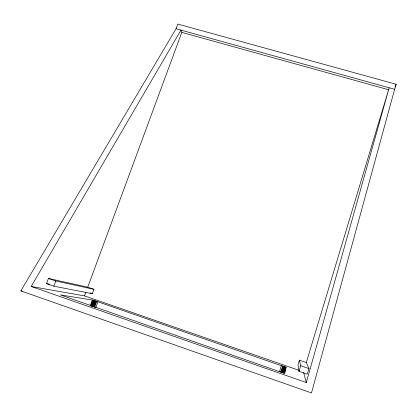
<?xml version="1.0" encoding="UTF-8"?>
<svg xmlns="http://www.w3.org/2000/svg" width="417" height="417" viewBox="0 0 417 417"><rect width="100%" height="100%" fill="white"/><g stroke="black" fill="none" stroke-linecap="round" stroke-linejoin="round"><path stroke-width="0.63" d="M285.452 367.007L283.591 373.079L60.429 294.913L92.303 300.042L95.623 300.98L286.062 367.346L284.9 373.069L279.265 371.464M394.644 89.285L311.483 392.939L20.85 290.878L176.037 28.757L177.783 24.061L396.15 84.255L394.644 89.285L176.037 28.757M87.721 287.188L93.934 289.325L92.329 293.688L53.814 286.187L46.48 283.638L48.45 278.462L87.721 287.188L181.807 32.38L180.973 30.123L31.186 286.474L306.313 382.556L389.207 87.779L306.297 362.524L308.987 368.565L307.298 374.205L299.036 371.338L298.03 364.828L299.442 360.158L306.297 362.524M299.036 371.338L300.735 365.709L299.442 360.158M281.339 372.167L283.2 366.116M281.887 372.376L283.748 366.319M282.398 372.574L284.253 366.512M282.851 372.762L284.712 366.694M283.252 372.928L285.113 366.861M283.857 373.21L285.718 367.127M284.232 372.704L285.911 367.226M284.191 373.444L286.062 367.346M279.546 371.516L281.407 365.469M280.761 371.954L282.622 365.902M92.303 300.042L90.208 305.76L90.708 305.859L92.803 300.151M93.147 300.24L91.057 305.942L95.879 307.444L97.953 301.757M91.469 306.052L93.554 300.349M91.928 306.182L94.013 300.485M92.433 306.328L94.518 300.636M92.975 306.495L95.055 300.803M93.544 306.672L95.623 300.98M94.127 306.855L96.202 301.168M94.716 307.053L96.791 301.361M31.186 286.474L84.505 295.903L85.912 292.082M53.814 286.187L55.784 280.995L93.934 289.325M395.008 87.007L396.15 84.255M20.85 290.878L22.127 291.071M46.48 283.638L49.623 284.264M181.807 32.38L388.456 89.697M48.45 278.462L55.784 280.995M300.735 365.709L308.987 368.565M90.072 292.906L92.329 293.688M84.505 295.903L299.171 370.4M303.644 372.522L306.313 382.556"/></g></svg>
